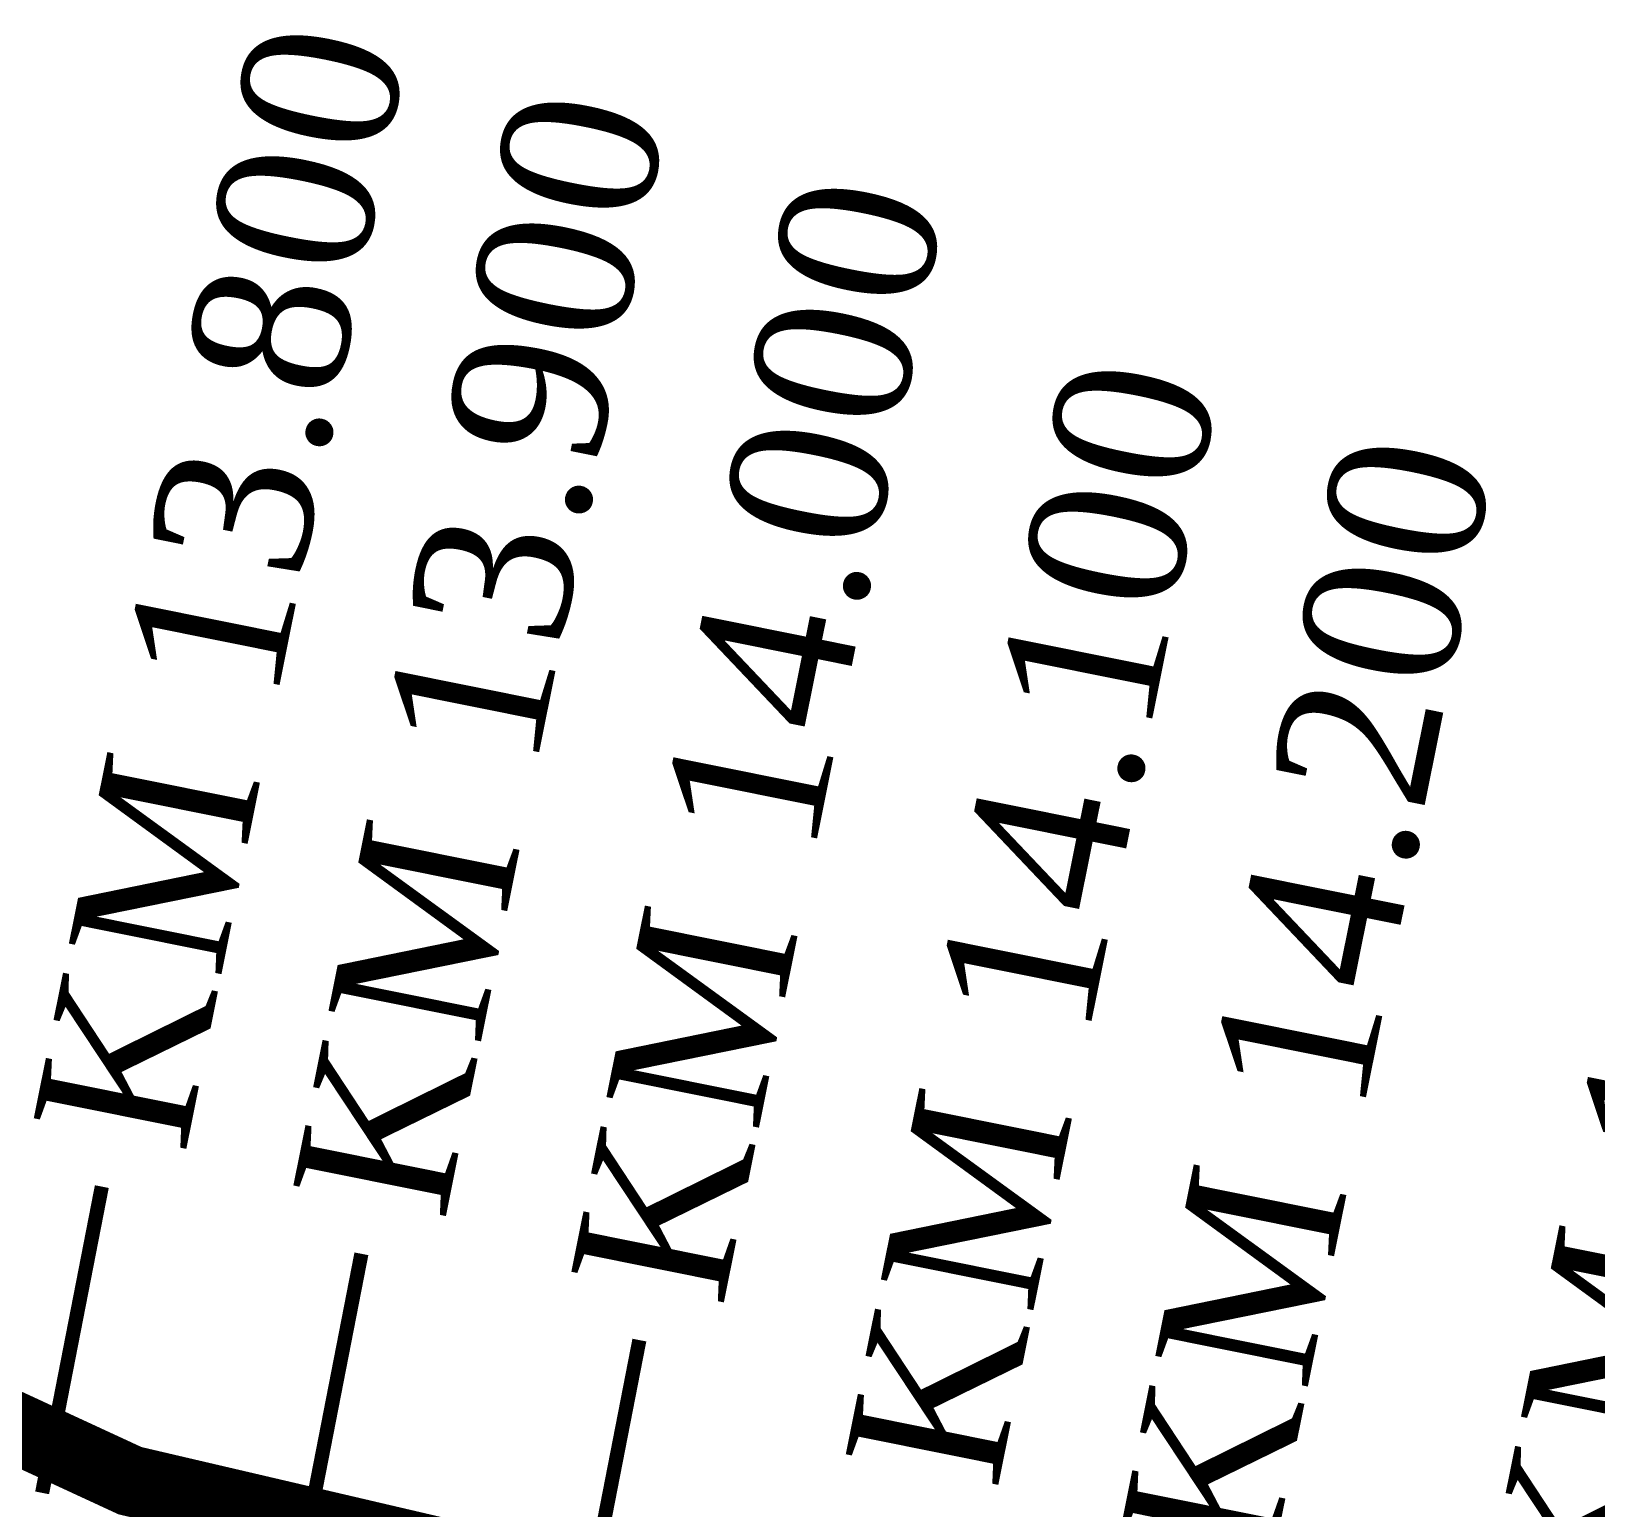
# Model space of a CAD drawing. Header units: inches. Extents: x -885 to 26362, y -28010 to 990.
# Drawn here: x 4372.61 to 4381.29, y -2387.39 to -2379.2 of the extents above; entities that cross this region are included whole.
import ezdxf

# ---------------------------------------------------------------- set-up
doc = ezdxf.new("R2010")
doc.units = ezdxf.units.IN
doc.header["$MEASUREMENT"] = 0
doc.layers.add('Text', color=7, linetype='Continuous')
doc.styles.add('Text', font='times.ttf', dxfattribs={"height": 240})

msp = doc.modelspace()

# ---------------------------------------------------------------- linework, layer by layer
at = {"layer": 'Text', "color": 1, "const_width": 0.392416}
msp.add_lwpolyline([(4356.676092, -2384.132801), (4358.060912, -2384.26366), (4359.254439, -2384.101369), (4360.970403, -2384.286261), (4362.646768, -2384.674534), (4364.204335, -2384.840936), (4365.717904, -2384.951871), (4367.596664, -2385.245849), (4369.061834, -2385.513942), (4369.189541, -2386.211482), (4369.774241, -2386.650988), (4369.774241, -2386.650988), (4371.946787, -2386.682312), (4373.162548, -2387.244529), (4375.736495, -2387.845427), (4377.175265, -2388.257735), (4378.656164, -2388.682117), (4380.527995, -2388.982511), (4382.51831, -2389.301919)], dxfattribs=at)
at = {"layer": 'Text', "color": 0, "lineweight": 25, "const_width": 0.078483}
for points in [[(4372.674806, -2387.311897), (4373.005946, -2385.612742)], [(4374.114975, -2387.684692), (4374.446114, -2385.985538)], [(4375.657171, -2388.16344), (4375.988311, -2386.464286)]]:
    msp.add_lwpolyline(points, dxfattribs=at)

# ---------------------------------------------------------------- texts
at = {"layer": 'Text', "char_height": 0.86331613, "attachment_point": 1, "rotation": 78.6406818, "style": 'Text'}
for s, insert in [('{\\T1.05;KM 13.800}', (4372.620998, -2385.270442)), ('{\\T1.05;KM 13.900}', (4374.061166, -2385.643238)), ('{\\T1.05;KM 14.000}', (4375.603363, -2386.121986)), ('{\\T1.05;KM 14.100}', (4377.125939, -2387.13442)), ('{\\T1.05;KM 14.200}', (4378.648514, -2387.55823)), ('{\\T1.05;KM 14.300}', (4380.677307, -2387.895708))]:
    msp.add_mtext(s, dxfattribs=dict(at, insert=insert))

doc.saveas('drawing.dxf')
